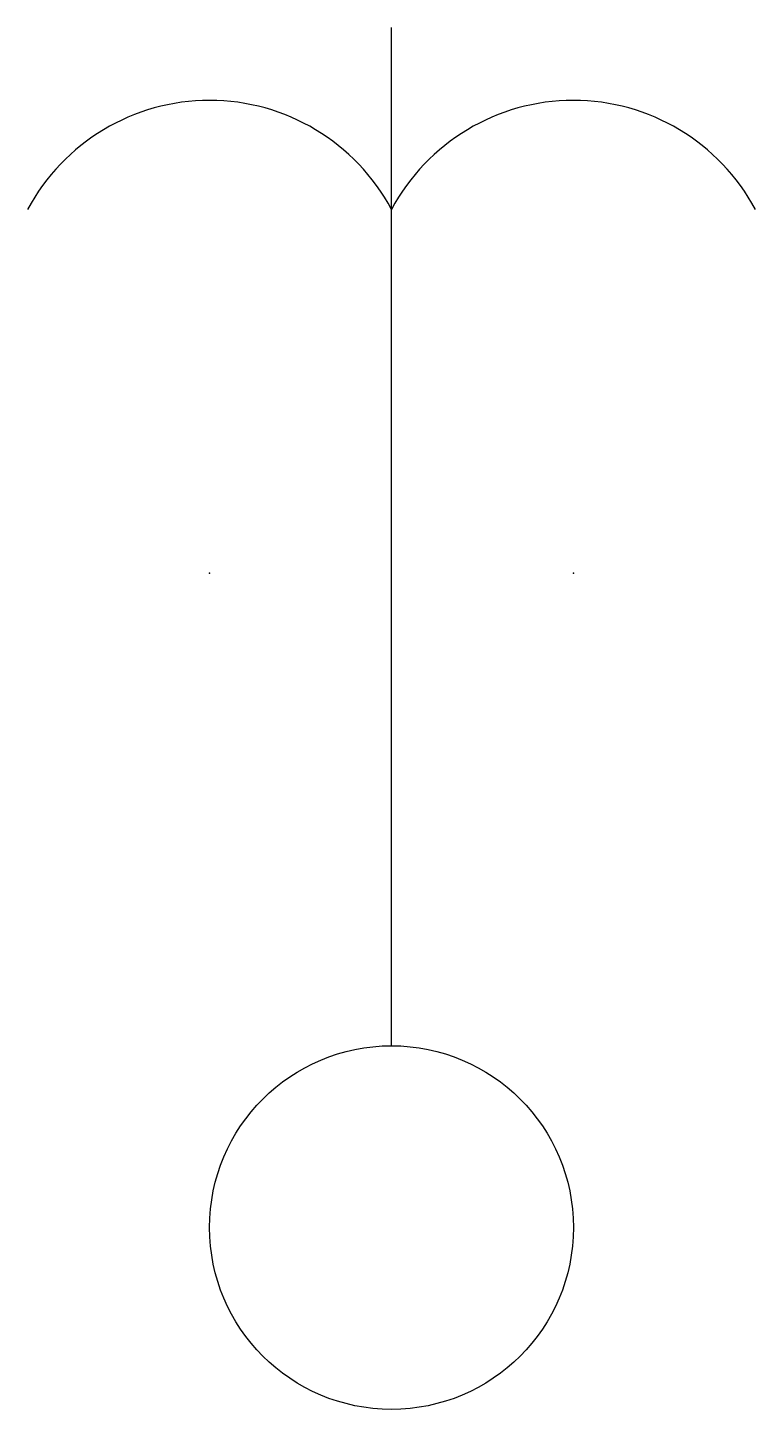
# Model space of a CAD drawing. Extents: x -1 to 1, y -0.5 to 3.3.
import ezdxf

# ---------------------------------------------------------------- set-up
doc = ezdxf.new("R2010")
doc.units = 0
doc.layers.get('0').update_dxf_attribs({"linetype": 'CONTINUOUS'})

msp = doc.modelspace()

# ---------------------------------------------------------------- linework, layer by layer
at = {"color": 0, "linetype": 'CONTINUOUS'}
msp.add_line((0, 0.5), (0, 3.3), dxfattribs=at)
at = {"color": 0}
msp.add_circle((0, 0), 0.5, dxfattribs=at)
at = {"color": 0, "linetype": 'CONTINUOUS'}
for centre in [(-0.5, 2.5333), (0.5, 2.5333)]:
    msp.add_arc(centre, 0.5667, 28.0725, 151.9275, dxfattribs=at)
for p in [(-0.5, 1.8), (0.5, 1.8)]:
    msp.add_point(p, dxfattribs=at)

doc.saveas('drawing.dxf')
